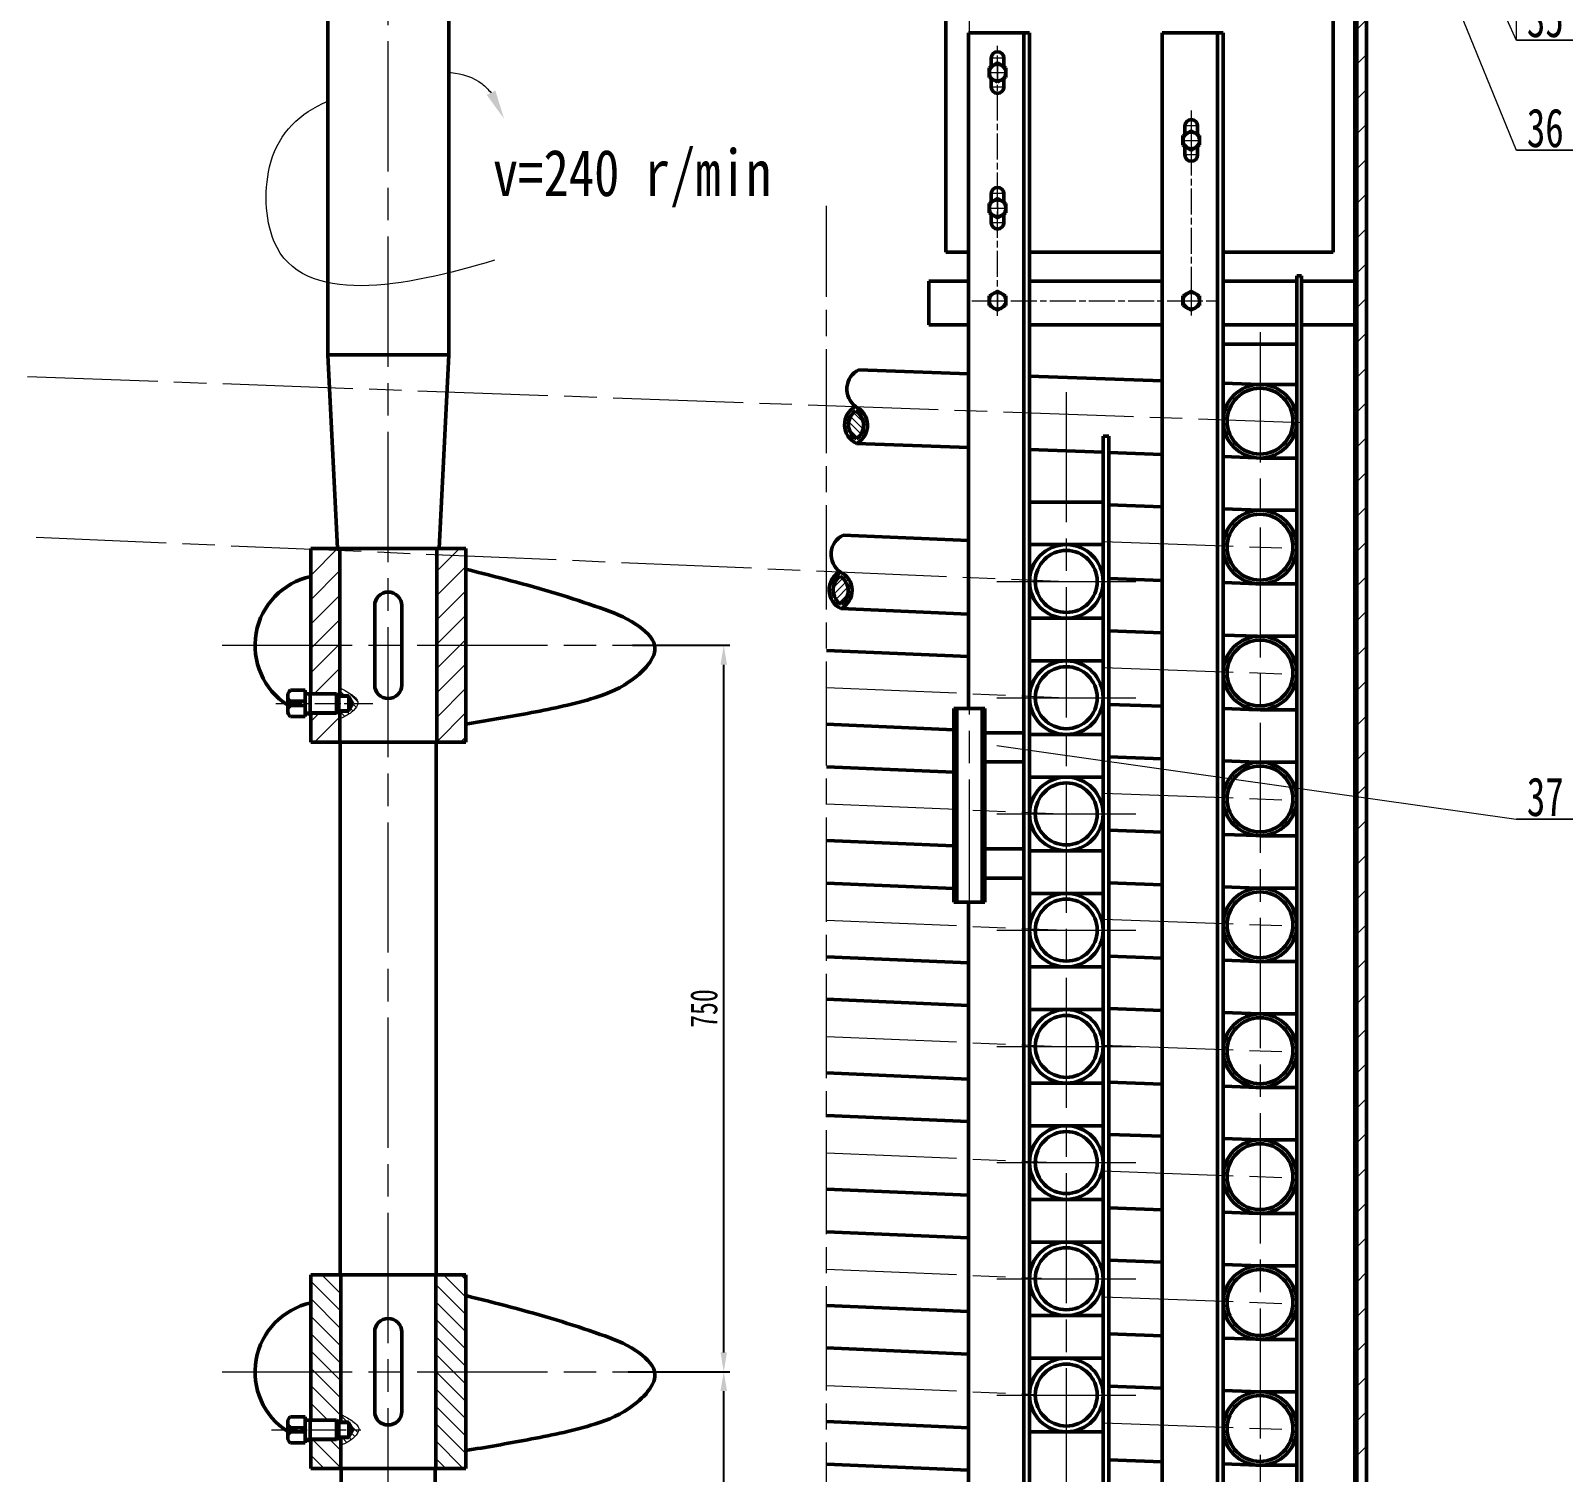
# Model space of a CAD drawing. Header units: millimetres. Extents: x 17368 to 100025, y -24769 to 12950.
# Drawn here: x 45500 to 45697.8, y -9198 to -9011.9 of the extents above; entities that cross this region are included whole.
import ezdxf
from ezdxf.enums import TextEntityAlignment as Align

# ---------------------------------------------------------------- set-up
doc = ezdxf.new("R2010")
doc.units = ezdxf.units.MM
doc.header["$LTSCALE"] = 2.8
for name, pattern in [('ACAD_ISO04W100', [30, 24, -3, 0, -3]), ('AM_ISO08W050', [18, 12, -1.5, 3, -1.5]), ('AM_ISO08W050x2', [9, 6, -0.75, 1.5, -0.75]), ('CENTER', [2, 1.25, -0.25, 0.25, -0.25]), ('DASHDOT', [30.5, 24, -3, 0.5, -3])]:
    doc.linetypes.add(name, pattern=pattern)
doc.layers.get('0').update_dxf_attribs({"lineweight": 50})
doc.layers.get('Defpoints').update_dxf_attribs({"lineweight": 50})
for name, color, linetype, lineweight in [('AM_0', 7, 'Continuous', 50), ('AM_0N', 7, 'Continuous', 50), ('AM_4N', 3, 'Continuous', 15), ('AM_7N', 4, 'AM_ISO08W050', 15), ('center', 1, 'CENTER', 15), ('DASH_DOT_LINE', 255, 'DASHDOT', 15), ('dim', 7, 'Continuous', 15), ('red', 1, 'ACAD_ISO04W100', 15), ('细实线', 5, 'Continuous', 15)]:
    doc.layers.add(name, color=color, linetype=linetype, lineweight=lineweight)
doc.styles.add('仿宋体', font='', dxfattribs={"width": 0.7, "height": 3.5})
doc.styles.add('样式 1', font='', dxfattribs={"width": 0.8, "height": 4})
doc.styles.get('仿宋体').set_extended_font_data('FangSong_GB2312')
doc.styles.get('样式 1').set_extended_font_data('FangSong_GB2312')
doc.dimstyles.new('ISO-25', dxfattribs={"dimtxt": 3.5, "dimasz": 2.5, "dimexe": 1.25, "dimexo": 0.625, "dimtad": 1, "dimdsep": 46, "dimtxsty": '仿宋体', "dimcen": 2.5, "dimadec": 0, "dimazin": 0, "dimtfac": 1, "dimtmove": 0, "dimatfit": 1, "dimfxl": 0, "dimarcsym": 0})

# ---------------------------------------------------------------- blocks, each defined once
blk = doc.blocks.new('*D1275')
at = {"layer": 'Defpoints', "color": 0, "linetype": 'Continuous', "lineweight": 15}
for p in [(45369.22, -8977.52), (45414.76, -8977.52), (45539.91, -9348.82)]:
    blk.add_point(p, dxfattribs=at)
at = {"layer": '细实线', "color": 0, "linetype": 'Continuous', "lineweight": -2}
for p, q in [((45414.14, -8977.52), (45368.42, -8977.52)), ((45369.22, -9346.32), (45369.22, -8980.02)), ((45539.29, -9348.82), (45368.42, -9348.82))]:
    blk.add_line(p, q, dxfattribs=at)
at = {"layer": '细实线', "color": 0, "linetype": 'Continuous', "lineweight": 15}
for points in [[(45368.81, -8980.02), (45369.64, -8980.02), (45369.22, -8977.52)], [(45368.81, -9346.32), (45369.64, -9346.32), (45369.22, -9348.82)]]:
    blk.add_solid(points, dxfattribs=at)
at = {"layer": '细实线', "color": 0, "linetype": 'Continuous', "lineweight": 15, "insert": (45366.67, -9163.17), "char_height": 3.5, "attachment_point": 5, "rotation": 90, "style": '仿宋体'}
blk.add_mtext('2970', dxfattribs=at)
blk = doc.blocks.new('*D1303')
at = {"layer": 'Defpoints', "color": 0, "lineweight": 15}
for p in [(45576.49, -9185.02), (45589.46, -9185.02), (45575.57, -9278.77)]:
    blk.add_point(p, dxfattribs=at)
at = {"layer": '细实线', "color": 0, "lineweight": -2}
for p, q in [((45577.11, -9185.02), (45590.26, -9185.02)), ((45589.46, -9276.27), (45589.46, -9187.52)), ((45576.2, -9278.77), (45590.26, -9278.77))]:
    blk.add_line(p, q, dxfattribs=at)
at = {"layer": '细实线', "color": 0, "lineweight": 15}
for points in [[(45589.04, -9187.52), (45589.88, -9187.52), (45589.46, -9185.02)], [(45589.04, -9276.27), (45589.88, -9276.27), (45589.46, -9278.77)]]:
    blk.add_solid(points, dxfattribs=at)
at = {"layer": '细实线', "color": 0, "lineweight": 15, "insert": (45586.91, -9231.9), "char_height": 3.5, "attachment_point": 5, "rotation": 90, "style": '仿宋体'}
blk.add_mtext('750', dxfattribs=at)
blk = doc.blocks.new('*D1304')
at = {"layer": 'Defpoints', "color": 0, "lineweight": 15}
for p in [(45577.05, -9091.27), (45589.46, -9091.27), (45576.49, -9185.02)]:
    blk.add_point(p, dxfattribs=at)
at = {"layer": '细实线', "color": 0, "lineweight": -2}
for p, q in [((45577.68, -9091.27), (45590.26, -9091.27)), ((45589.46, -9182.52), (45589.46, -9093.77)), ((45577.11, -9185.02), (45590.26, -9185.02))]:
    blk.add_line(p, q, dxfattribs=at)
at = {"layer": '细实线', "color": 0, "lineweight": 15}
for points in [[(45589.04, -9093.77), (45589.88, -9093.77), (45589.46, -9091.27)], [(45589.04, -9182.52), (45589.88, -9182.52), (45589.46, -9185.02)]]:
    blk.add_solid(points, dxfattribs=at)
at = {"layer": '细实线', "color": 0, "lineweight": 15, "insert": (45586.91, -9138.15), "char_height": 3.5, "attachment_point": 5, "rotation": 90, "style": '仿宋体'}
blk.add_mtext('750', dxfattribs=at)

msp = doc.modelspace()

# ---------------------------------------------------------------- hatches: boundary and pattern name
at = {"layer": '细实线', "linetype": 'Continuous', "lineweight": 15}
h = msp.add_hatch(dxfattribs=at)
h.set_pattern_fill('ANSI31', color=5, style=0)
h.set_pattern_definition([(45, (-21993.8874, -4614.7845), (-2.24506403, 2.24506403), [])])
h.paths.add_polyline_path([(45421.16271, -8978.14745), (45419.91271, -8978.14745), (45419.91271, -8998.25596), (45420.49954, -8998.95995), (45421.07378, -8998.95995), (45421.16271, -8998.84162)])
h.paths.add_polyline_path([(45421.16271, -9006.20328), (45421.07378, -9006.08495), (45420.49954, -9006.08495), (45419.91271, -9006.78894), (45419.91271, -9054.34609), (45420.49864, -9055.20995), (45420.82677, -9055.20995), (45421.16271, -9054.71467)])
h.paths.add_polyline_path([(45421.16271, -9062.83023), (45420.82677, -9062.33495), (45420.49864, -9062.33495), (45419.91271, -9063.19881), (45419.91271, -9106.39455), (45421.16271, -9099.30545)])
h.paths.add_polyline_path([(45421.16271, -9099.30545), (45419.91271, -9106.39455), (45419.91271, -9168.98844), (45421.16271, -9178.52293)])
h.paths.add_polyline_path([(45421.16271, -9178.52293), (45419.91271, -9168.98844), (45419.91271, -9235.20575), (45421.16271, -9233.42057)])
h.paths.add_polyline_path([(45421.16271, -9233.42057), (45419.91271, -9235.20575), (45419.91271, -9278.77245), (45421.16271, -9278.77245)])
h.paths.add_polyline_path([(45672.41271, -9255.42702), (45671.16271, -9246.5074), (45671.16271, -9278.77245), (45672.41271, -9278.77245)])
h.paths.add_polyline_path([(45672.41271, -9182.1214), (45671.16271, -9246.5074), (45672.41271, -9255.42702)])
h.paths.add_polyline_path([(45672.41271, -9182.1214), (45671.16271, -9157.58398), (45671.16271, -9246.5074)])
h.paths.add_polyline_path([(45672.41271, -9085.8117), (45671.16271, -9088.76303), (45671.16271, -9157.58398), (45672.41271, -9182.1214)])
h.paths.add_polyline_path([(45672.41271, -9005.39282), (45671.16271, -9003.40242), (45671.16271, -9088.76303), (45672.41271, -9085.8117)])
h.paths.add_polyline_path([(45672.41271, -8978.14745), (45671.16271, -8978.14745), (45671.16271, -9003.40242), (45672.41271, -9005.39282)])
at = {"layer": '细实线', "lineweight": 15}
h = msp.add_hatch(dxfattribs=at)
h.set_pattern_fill('ANSI31', color=256, scale=0.2, angle=90, style=0)
h.set_pattern_definition([(135, (-21993.8874, -4614.7845), (-0.449012806, -0.449012806), [])])
h.paths.add_polyline_path([(45606.45382, -9060.45141, 0.620439627), (45606.59512, -9065.2096), (45606.60307, -9065.20989, 0.620595137)])
h = msp.add_hatch(dxfattribs=at)
h.set_pattern_fill('ANSI31', color=256, scale=0.7, style=0)
h.set_pattern_definition([(45, (0, 621.3946), (-1.57154482, 1.57154482), [])])
h.paths.add_polyline_path([(45536.16271, -9097.52245), (45539.46629, -9097.52245), (45539.91271, -9097.52245), (45539.91271, -9079.02245, 0.009044559), (45539.91254, -9079.01341), (45536.16271, -9078.8527)])
h.paths.add_polyline_path([(45536.16271, -9100.02245), (45536.16271, -9103.77245), (45539.91271, -9103.77245), (45539.91271, -9100.02245), (45539.46629, -9100.02245)])
h.paths.add_polyline_path([(45556.16271, -9079.70984), (45552.41271, -9079.54913), (45552.41271, -9103.77245), (45556.16271, -9103.77245)])
h.paths.add_polyline_path([(45552.66271, -9078.77245, 0.414213562), (45552.41271, -9079.02245), (45552.41271, -9079.54913), (45556.16271, -9079.70984), (45556.16271, -9078.77245)])
h.paths.add_polyline_path([(45539.91254, -9079.01341, 0.403656752), (45539.66271, -9078.77245), (45539.60021, -9078.77245), (45536.16271, -9078.77245), (45536.16271, -9078.8527)])
h = msp.add_hatch(dxfattribs=at)
h.set_pattern_fill('ANSI31', color=256, scale=0.2, style=0)
h.set_pattern_definition([(45, (-21993.8874, -4614.7845), (-0.449012806, 0.449012806), [])])
h.paths.add_polyline_path([(45604.47324, -9081.78029, 0.615352598), (45604.58882, -9086.53961, 0.627313005)])
h = msp.add_hatch(dxfattribs=at)
h.set_pattern_fill('ANSI31', color=256, scale=0.2, angle=90, style=0)
edge = h.paths.add_edge_path()
edge.add_spline(control_points=[(45542.25171, -9098.77245), (45542.25604, -9098.74009), (45542.28446, -9098.27425), (45541.22986, -9097.43342), (45540.36708, -9096.98301), (45539.91271, -9096.7458)], knot_values=[0, 0, 0, 0, 0.108365456, 1.56803781, 3.19200384, 3.19200384, 3.19200384, 3.19200384], degree=3, periodic=0)
edge.add_line((45539.91271, -9096.7458), (45539.91271, -9097.77245))
edge.add_line((45539.91271, -9097.77245), (45541.03771, -9097.77245))
edge.add_line((45541.03771, -9097.77245), (45541.61506, -9098.77245))
edge.add_line((45541.61506, -9098.77245), (45542.25171, -9098.77245))
edge = h.paths.add_edge_path()
edge.add_spline(control_points=[(45539.91271, -9100.7663), (45540.12969, -9100.66597), (45540.76696, -9100.37133), (45541.60841, -9099.83753), (45542.21027, -9099.08164), (45542.25171, -9098.77245)], knot_values=[3.19200384, 3.19200384, 3.19200384, 3.19200384, 3.904467577, 5.284394446, 6.319911231, 6.319911231, 6.319911231, 6.319911231], degree=3, periodic=0)
edge.add_line((45542.25171, -9098.77245), (45541.61506, -9098.77245))
edge.add_line((45541.61506, -9098.77245), (45541.03771, -9099.77245))
edge.add_line((45541.03771, -9099.77245), (45539.91271, -9099.77245))
edge.add_line((45539.91271, -9099.77245), (45539.91271, -9100.7663))
h = msp.add_hatch(dxfattribs=at)
h.set_pattern_fill('ANSI31', color=256, scale=0.5, angle=90, style=0)
h.set_pattern_definition([(135, (0, 621.3946), (-1.122532015, -1.122532015), [])])
h.paths.add_polyline_path([(45536.16271, -9191.27245), (45539.46629, -9191.27245), (45540.03771, -9191.27245), (45540.03771, -9172.52245), (45536.16271, -9172.52245)])
h.paths.add_polyline_path([(45556.16271, -9172.52245), (45552.28771, -9172.52245), (45552.28771, -9197.52245), (45556.16271, -9197.52245)])
h.paths.add_polyline_path([(45536.16271, -9193.77245), (45536.16271, -9197.52245), (45540.03771, -9197.52245), (45540.03771, -9193.77245), (45539.46629, -9193.77245)])
h = msp.add_hatch(dxfattribs=at)
h.set_pattern_fill('ANSI31', color=256, scale=0.2, angle=90, style=0)
edge = h.paths.add_edge_path()
edge.add_line((45541.61506, -9192.52245), (45542.37924, -9192.52245))
edge.add_spline(control_points=[(45542.37924, -9192.52245), (45542.38178, -9192.49733), (45542.40152, -9192.03942), (45541.35486, -9191.20492), (45540.49208, -9190.75451), (45540.03771, -9190.5173)], knot_values=[0, 0, 0, 0, 0.084335788, 1.544008143, 3.167974173, 3.167974173, 3.167974173, 3.167974173], degree=3, periodic=0)
edge.add_line((45540.03771, -9190.5173), (45540.03771, -9191.52245))
edge.add_line((45540.03771, -9191.52245), (45541.03771, -9191.52245))
edge.add_line((45541.03771, -9191.52245), (45541.61506, -9192.52245))
edge = h.paths.add_edge_path()
edge.add_spline(control_points=[(45540.03771, -9194.5378), (45540.25469, -9194.43747), (45540.89196, -9194.14283), (45541.73988, -9193.60493), (45542.34724, -9192.83807), (45542.37924, -9192.52245)], knot_values=[3.167974173, 3.167974173, 3.167974173, 3.167974173, 3.88043791, 5.260364779, 6.319911231, 6.319911231, 6.319911231, 6.319911231], degree=3, periodic=0)
edge.add_line((45542.37924, -9192.52245), (45541.61506, -9192.52245))
edge.add_line((45541.61506, -9192.52245), (45541.03771, -9193.52245))
edge.add_line((45541.03771, -9193.52245), (45540.03771, -9193.52245))
edge.add_line((45540.03771, -9193.52245), (45540.03771, -9194.5378))

# ---------------------------------------------------------------- linework, layer by layer
for p, q in [((45672.41271, -8977.14745), (45672.41271, -9278.77245)), ((45670.91271, -8978.77245), (45670.91271, -9278.77245)), ((45671.16271, -8978.56412), (45671.16271, -9278.77245)), ((45618.1033, -9040.5432), (45618.1033, -9003.0432)), ((45668.1033, -9003.0432), (45668.1033, -9040.5432)), ((45621.0408, -9012.21867), (45621.0408, -9099.42826)), ((45621.0408, -9012.21867), (45628.9158, -9012.21867)), ((45628.1658, -9012.21867), (45628.1658, -9273.54003)), ((45628.9158, -9012.21867), (45628.9158, -9273.50789)), ((45646.0408, -9012.21867), (45646.0408, -9285.55363)), ((45646.0408, -9012.21867), (45653.9158, -9012.21867)), ((45653.1658, -9012.21867), (45653.1658, -9285.29605)), ((45653.9158, -9012.21867), (45653.9158, -9285.26893)), ((45623.9783, -9015.4807), (45623.9783, -9016.58418)), ((45625.6033, -9015.4807), (45625.6033, -9016.58418)), ((45623.9783, -9018.12723), (45623.9783, -9019.2307)), ((45625.6033, -9018.12723), (45625.6033, -9019.2307)), ((45648.9783, -9024.2307), (45648.9783, -9025.33418)), ((45650.6033, -9024.2307), (45650.6033, -9025.33418)), ((45648.9783, -9026.87723), (45648.9783, -9027.9807)), ((45650.6033, -9026.87723), (45650.6033, -9027.9807)), ((45623.9783, -9032.9807), (45623.9783, -9034.08418)), ((45625.6033, -9032.9807), (45625.6033, -9034.08418)), ((45623.9783, -9035.62723), (45623.9783, -9036.7307)), ((45625.6033, -9035.62723), (45625.6033, -9036.7307)), ((45618.1033, -9040.5432), (45621.0408, -9040.5432)), ((45628.9158, -9040.5432), (45646.0408, -9040.5432)), ((45653.9158, -9040.5432), (45668.1033, -9040.5432)), ((45615.91271, -9044.2932), (45621.0408, -9044.2932)), ((45615.91271, -9044.2932), (45615.91271, -9049.9182)), ((45628.9158, -9044.2932), (45646.0408, -9044.2932)), ((45653.9158, -9044.2932), (45663.40998, -9044.2932)), ((45663.40998, -9043.59732), (45664.03498, -9043.59732)), ((45663.40998, -9043.59732), (45663.40998, -9302.66669)), ((45664.03498, -9043.59732), (45664.03498, -9302.66669)), ((45664.03498, -9044.2932), (45670.91271, -9044.2932)), ((45615.91271, -9049.9182), (45621.0408, -9049.9182)), ((45628.9158, -9049.9182), (45646.0408, -9049.9182)), ((45653.9158, -9049.9182), (45663.40998, -9049.9182)), ((45664.03498, -9049.9182), (45670.91271, -9049.9182)), ((45653.9158, -9052.4182), (45663.40998, -9052.4182)), ((45539.60021, -9078.77245), (45538.35021, -9053.77245)), ((45553.97521, -9053.77245), (45552.72521, -9078.77245)), ((45606.88967, -9055.72284), (45621.0408, -9056.23521)), ((45628.9158, -9056.52035), (45646.0408, -9057.14039)), ((45653.9158, -9057.42547), (45658.66271, -9057.59732)), ((45658.66271, -9057.59732), (45663.40998, -9057.59732)), ((45638.40998, -9064.29186), (45639.15998, -9064.29186)), ((45638.40998, -9064.29186), (45638.40998, -9320.81803)), ((45639.15998, -9064.29186), (45639.15998, -9320.81803)), ((45606.59512, -9065.2096), (45621.0408, -9065.73125)), ((45628.9158, -9066.01563), (45638.40998, -9066.35847)), ((45639.15998, -9066.38556), (45646.0408, -9066.63403)), ((45653.9158, -9066.91841), (45658.17495, -9067.07221)), ((45658.66271, -9067.09732), (45663.40998, -9067.09732)), ((45628.9158, -9072.78563), (45638.40998, -9072.78563)), ((45646.0408, -9073.39153), (45639.15998, -9073.14305)), ((45658.66271, -9073.84732), (45653.9158, -9073.6759)), ((45658.66271, -9073.84732), (45663.40998, -9073.84732)), ((45604.86926, -9077.04291), (45621.0408, -9077.73597)), ((45628.9158, -9078.28127), (45638.40998, -9078.28127)), ((45536.16271, -9078.77245), (45540.16271, -9078.77245)), ((45536.16271, -9097.52245), (45536.16271, -9078.77245)), ((45539.60021, -9078.77245), (45552.72521, -9078.77245)), ((45539.91271, -9078.77245), (45552.41271, -9078.77245)), ((45539.91271, -9078.77245), (45539.91271, -9097.83495)), ((45552.16271, -9078.77245), (45556.16271, -9078.77245)), ((45552.41271, -9078.77245), (45552.41271, -9103.77245)), ((45556.16271, -9103.77245), (45556.16271, -9078.77245)), ((45646.0408, -9082.89153), (45639.15998, -9082.64305)), ((45658.3201, -9083.33495), (45653.9158, -9083.1759)), ((45658.66271, -9083.34732), (45663.40998, -9083.34732)), ((45544.41271, -9096.39745), (45544.41271, -9086.14745)), ((45547.91271, -9096.39745), (45547.91271, -9086.14745)), ((45604.58882, -9086.53961), (45621.0408, -9087.24469)), ((45628.9158, -9087.78563), (45638.40998, -9087.78563)), ((45646.0408, -9089.66492), (45639.15998, -9089.41569)), ((45658.3201, -9090.10969), (45653.9158, -9089.95016)), ((45658.66271, -9090.09732), (45663.40998, -9090.09732)), ((45602.73164, -9091.95129), (45621.0408, -9092.73597)), ((45628.9158, -9093.28127), (45638.40998, -9093.28127)), ((45539.91271, -9097.77245), (45541.03771, -9097.77245)), ((45541.03771, -9097.77245), (45541.61506, -9098.77245)), ((45541.03771, -9097.77245), (45541.03771, -9097.83495)), ((45536.16271, -9103.77245), (45536.16271, -9100.02245)), ((45539.91271, -9099.70995), (45539.91271, -9103.77245)), ((45539.91271, -9099.77245), (45541.03771, -9099.77245)), ((45541.03771, -9099.77245), (45541.61506, -9098.77245)), ((45541.03771, -9099.70995), (45541.03771, -9099.77245)), ((45619.16271, -9099.42826), (45623.16271, -9099.42826)), ((45646.0408, -9099.14153), (45639.15998, -9098.89305)), ((45658.3201, -9099.58495), (45653.9158, -9099.4259)), ((45658.66271, -9099.59732), (45663.40998, -9099.59732)), ((45602.73164, -9101.46001), (45619.16271, -9102.1642)), ((45536.16271, -9103.77245), (45540.16271, -9103.77245)), ((45539.91271, -9103.77245), (45552.41271, -9103.77245)), ((45539.97521, -9103.77245), (45539.97521, -9172.52245)), ((45552.16271, -9103.77245), (45556.16271, -9103.77245)), ((45552.35021, -9103.77245), (45552.35021, -9172.52245)), ((45628.9158, -9102.78563), (45638.40998, -9102.78563)), ((45646.0408, -9105.91503), (45639.15998, -9105.66579)), ((45602.73164, -9106.95129), (45619.16271, -9107.65548)), ((45658.31905, -9106.35977), (45653.9158, -9106.20027)), ((45658.66271, -9106.34732), (45663.40998, -9106.34732)), ((45628.9158, -9108.28127), (45638.40998, -9108.28127)), ((45646.0408, -9115.39153), (45639.15998, -9115.14305)), ((45658.3201, -9115.83495), (45653.9158, -9115.6759)), ((45658.66271, -9115.84732), (45663.40998, -9115.84732)), ((45602.73164, -9116.46001), (45619.16271, -9117.1642)), ((45628.9158, -9117.78563), (45638.40998, -9117.78563)), ((45602.73164, -9121.95129), (45619.16271, -9122.65548)), ((45646.0408, -9122.16503), (45639.15998, -9121.91579)), ((45628.9158, -9123.28127), (45638.40998, -9123.28127)), ((45658.31905, -9122.60977), (45653.9158, -9122.45027)), ((45658.66271, -9122.59732), (45663.40998, -9122.59732)), ((45619.16271, -9124.42826), (45623.16271, -9124.42826)), ((45621.0408, -9124.42826), (45621.0408, -9273.84539)), ((45602.73164, -9131.46001), (45621.0408, -9132.24469)), ((45646.0408, -9131.64153), (45639.15998, -9131.39305)), ((45628.9158, -9132.78563), (45638.40998, -9132.78563)), ((45658.3201, -9132.08495), (45653.9158, -9131.9259)), ((45658.66271, -9132.09732), (45663.40998, -9132.09732)), ((45602.73164, -9136.95129), (45621.0408, -9137.73597)), ((45628.9158, -9138.28127), (45638.40998, -9138.28127)), ((45646.0408, -9138.39153), (45639.15998, -9138.14305)), ((45658.66271, -9138.84732), (45653.9158, -9138.6759)), ((45658.66271, -9138.84732), (45663.40998, -9138.84732)), ((45602.73164, -9146.46001), (45621.0408, -9147.24469)), ((45646.0408, -9147.89153), (45639.15998, -9147.64305)), ((45628.9158, -9147.78563), (45638.40998, -9147.78563)), ((45658.3201, -9148.33495), (45653.9158, -9148.1759)), ((45658.66271, -9148.34732), (45663.40998, -9148.34732)), ((45602.73164, -9151.95129), (45621.0408, -9152.73597)), ((45628.9158, -9153.28127), (45638.40998, -9153.28127)), ((45646.0408, -9154.64153), (45639.15998, -9154.39305)), ((45658.66271, -9155.09732), (45653.9158, -9154.9259)), ((45658.66271, -9155.09732), (45663.40998, -9155.09732)), ((45602.73164, -9161.46001), (45621.0408, -9162.24469)), ((45628.9158, -9162.78563), (45638.40998, -9162.78563)), ((45646.0408, -9164.14153), (45639.15998, -9163.87685)), ((45658.3201, -9164.58495), (45653.9158, -9164.4259)), ((45658.66271, -9164.59732), (45663.40998, -9164.59732)), ((45602.73164, -9166.95129), (45621.0408, -9167.73597)), ((45628.9158, -9168.28127), (45638.40998, -9168.28127)), ((45646.0408, -9170.89153), (45639.15998, -9170.64305)), ((45658.66271, -9171.34732), (45653.9158, -9171.1759)), ((45658.66271, -9171.34732), (45663.40998, -9171.34732)), ((45536.16271, -9172.52245), (45540.16271, -9172.52245)), ((45536.16271, -9191.27245), (45536.16271, -9172.52245)), ((45540.03771, -9172.52245), (45552.28771, -9172.52245)), ((45540.03771, -9172.52245), (45540.03771, -9191.58495)), ((45552.16271, -9172.52245), (45556.16271, -9172.52245)), ((45552.28771, -9172.52245), (45552.28771, -9197.52245)), ((45556.16271, -9197.52245), (45556.16271, -9172.52245)), ((45602.73164, -9176.46001), (45621.0408, -9177.24469)), ((45628.9158, -9177.78563), (45638.40998, -9177.78563)), ((45544.41271, -9190.14745), (45544.41271, -9179.89745)), ((45547.91271, -9190.14745), (45547.91271, -9179.89745)), ((45646.0408, -9180.39153), (45639.15998, -9180.14305)), ((45658.3201, -9180.83495), (45653.9158, -9180.6759)), ((45658.66271, -9180.84732), (45663.40998, -9180.84732)), ((45602.73164, -9181.95129), (45621.0408, -9182.73597)), ((45628.9158, -9183.28127), (45638.40998, -9183.28127)), ((45646.0408, -9187.14153), (45639.15998, -9186.89305)), ((45658.66271, -9187.59732), (45653.9158, -9187.4259)), ((45658.66271, -9187.59732), (45663.40998, -9187.59732)), ((45540.03771, -9191.52245), (45541.03771, -9191.52245)), ((45541.03771, -9191.52245), (45541.61506, -9192.52245)), ((45541.03771, -9191.52245), (45541.03771, -9191.58495)), ((45541.03771, -9193.52245), (45541.61506, -9192.52245)), ((45602.73164, -9191.46001), (45621.0408, -9192.24469)), ((45628.9158, -9192.78563), (45638.40998, -9192.78563)), ((45536.16271, -9197.52245), (45536.16271, -9193.77245)), ((45540.03771, -9193.45995), (45540.03771, -9197.52245)), ((45540.03771, -9193.52245), (45541.03771, -9193.52245)), ((45541.03771, -9193.45995), (45541.03771, -9193.52245)), ((45602.73164, -9196.95129), (45621.0408, -9197.73597)), ((45646.0408, -9196.64153), (45639.15998, -9196.39305)), ((45658.3201, -9197.08495), (45653.9158, -9196.9259)), ((45658.66271, -9197.09732), (45663.40998, -9197.09732)), ((45536.16271, -9197.52245), (45540.16271, -9197.52245)), ((45540.03771, -9197.52245), (45552.28771, -9197.52245)), ((45540.10021, -9197.52245), (45540.10021, -9266.27245)), ((45552.16271, -9197.52245), (45556.16271, -9197.52245)), ((45552.22521, -9197.52245), (45552.22521, -9266.27245))]:
    msp.add_line(p, q)
at = {"color": 7, "linetype": 'Continuous', "lineweight": 50}
for p, q in [((45624.7908, -9016.11508), (45623.71639, -9016.73539)), ((45623.71639, -9016.73539), (45623.71639, -9017.97602)), ((45625.86521, -9016.73539), (45624.7908, -9016.11508)), ((45625.86521, -9017.97602), (45625.86521, -9016.73539)), ((45623.71639, -9017.97602), (45624.7908, -9018.59633)), ((45624.7908, -9018.59633), (45625.86521, -9017.97602)), ((45649.7908, -9024.86508), (45648.71639, -9025.48539)), ((45650.86521, -9025.48539), (45649.7908, -9024.86508)), ((45648.71639, -9025.48539), (45648.71639, -9026.72602)), ((45648.71639, -9026.72602), (45649.7908, -9027.34633)), ((45649.7908, -9027.34633), (45650.86521, -9026.72602)), ((45650.86521, -9026.72602), (45650.86521, -9025.48539)), ((45624.7908, -9033.61508), (45623.71639, -9034.23539)), ((45623.71639, -9034.23539), (45623.71639, -9035.47602)), ((45625.86521, -9034.23539), (45624.7908, -9033.61508)), ((45625.86521, -9035.47602), (45625.86521, -9034.23539)), ((45623.71639, -9035.47602), (45624.7908, -9036.09633)), ((45624.7908, -9036.09633), (45625.86521, -9035.47602)), ((45624.7908, -9045.55258), (45623.71639, -9046.17289)), ((45623.71639, -9046.17289), (45623.71639, -9047.41352)), ((45625.86521, -9046.17289), (45624.7908, -9045.55258)), ((45625.86521, -9047.41352), (45625.86521, -9046.17289)), ((45649.7908, -9045.55258), (45648.71639, -9046.17289)), ((45648.71639, -9046.17289), (45648.71639, -9047.41352)), ((45650.86521, -9046.17289), (45649.7908, -9045.55258)), ((45650.86521, -9047.41352), (45650.86521, -9046.17289)), ((45623.71639, -9047.41352), (45624.7908, -9048.03383)), ((45624.7908, -9048.03383), (45625.86521, -9047.41352)), ((45648.71639, -9047.41352), (45649.7908, -9048.03383)), ((45649.7908, -9048.03383), (45650.86521, -9047.41352))]:
    msp.add_line(p, q, dxfattribs=at)
for centre in [(45624.7908, -9017.3557), (45649.7908, -9026.1057), (45624.7908, -9034.8557), (45624.7908, -9046.7932), (45649.7908, -9046.7932)]:
    msp.add_circle(centre, 1.07441, dxfattribs=at)
for centre, radius in [((45658.66271, -9062.34732), 4.75), ((45658.66271, -9062.34732), 4.25), ((45658.66271, -9078.59732), 4.75), ((45658.66271, -9078.59732), 4.25), ((45633.66271, -9083.03127), 4.75), ((45633.66271, -9083.03127), 4), ((45658.66271, -9094.84732), 4.75), ((45658.66271, -9094.84732), 4.25), ((45633.66271, -9098.03127), 4.75), ((45633.66271, -9098.03127), 4), ((45658.66271, -9111.09732), 4.75), ((45658.66271, -9111.09732), 4.25), ((45633.66271, -9113.03127), 4.75), ((45633.66271, -9113.03127), 4), ((45633.66271, -9128.03127), 4.75), ((45658.66271, -9127.34732), 4.75), ((45658.66271, -9127.34732), 4.25), ((45633.66271, -9128.03127), 4), ((45633.66271, -9143.03127), 4.75), ((45633.66271, -9143.03127), 4), ((45658.66271, -9143.59732), 4.75), ((45658.66271, -9143.59732), 4.25), ((45633.66271, -9158.03127), 4.75), ((45633.66271, -9158.03127), 4), ((45658.66271, -9159.84732), 4.75), ((45658.66271, -9159.84732), 4.25), ((45633.66271, -9173.03127), 4.75), ((45633.66271, -9173.03127), 4), ((45658.66271, -9176.09732), 4.75), ((45658.66271, -9176.09732), 4.25), ((45633.66271, -9188.03127), 4.75), ((45633.66271, -9188.03127), 4), ((45658.66271, -9192.34732), 4.75), ((45658.66271, -9192.34732), 4.25)]:
    msp.add_circle(centre, radius)
for centre, radius, start, end in [((45624.7908, -9015.4807), 0.8125, 0, 180), ((45624.7908, -9019.2307), 0.8125, 180, 0), ((45649.7908, -9024.2307), 0.8125, 0, 180), ((45649.7908, -9027.9807), 0.8125, 180, 0), ((45624.7908, -9032.9807), 0.8125, 0, 180), ((45624.7908, -9036.7307), 0.8125, 180, 0), ((45608.11927, -9058.2071), 2.7719, 116.0094638, 234.1990621), ((45607.7037, -9062.79549), 2.65648, 118.0667079, 245.4435522), ((45605.34982, -9062.86762), 2.65648, 298.0667079, 65.4435522), ((45607.7037, -9062.79549), 2.15648, 124.8498269, 238.6604333), ((45605.34982, -9062.86762), 2.15648, 304.8498269, 58.6604333), ((45606.06006, -9079.5277), 2.7554, 115.6055528, 234.8374165), ((45539.66271, -9079.02245), 0.25, 0, 90), ((45552.66271, -9079.02245), 0.25, 90, 180), ((45538.09457, -9091.30722), 9.11937, 102.2303396, 237.5301591), ((45605.73243, -9084.13077), 2.66652, 118.1788485, 244.6035351), ((45605.72258, -9084.13673), 2.15648, 124.8498269, 238.6604333), ((45603.38072, -9084.18789), 2.64388, 297.1900252, 65.5923585), ((45603.3687, -9084.20886), 2.15648, 304.8498269, 58.6604333), ((45546.16271, -9086.14745), 1.75, 0, 180), ((45546.16271, -9096.39745), 1.75, 180, 0), ((45538.09457, -9091.30722), 9.11937, 253.134382, 257.7696604), ((45538.09457, -9185.05722), 9.11937, 102.2303396, 237.5301591), ((45546.16271, -9179.89745), 1.75, 0, 180), ((45546.16271, -9190.14745), 1.75, 180, 0), ((45538.09457, -9185.05722), 9.11937, 253.134382, 257.7696604)]:
    msp.add_arc(centre, radius, start, end)
for points in [[(45556.16271, -9081.45384), (45567.82418, -9084.57852), (45573.51231, -9086.45154), (45578.14955, -9088.5691), (45580.53771, -9091.27245), (45577.22867, -9095.99825), (45572.30227, -9098.18927), (45564.15123, -9100.05115), (45556.16271, -9101.45384)], [(45556.16271, -9175.20384), (45567.82418, -9178.32852), (45573.51231, -9180.20154), (45578.14955, -9182.3191), (45580.53771, -9185.02245), (45577.22867, -9189.74825), (45572.30227, -9191.93927), (45564.15123, -9193.80115), (45556.16271, -9195.20384)]]:
    msp.add_spline(points, degree=3)
at = {"layer": 'AM_0'}
for p, q in [((45553.97521, -8935.52245), (45553.97521, -9053.77245)), ((45538.35021, -8953.27245), (45538.35021, -9053.77245)), ((45538.35021, -9053.77245), (45553.97521, -9053.77245)), ((45538.35021, -9078.77245), (45553.97521, -9078.77245))]:
    msp.add_line(p, q, dxfattribs=at)
at = {"layer": 'AM_0N', "extrusion": (-1, 1.22461e-16, 0)}
for p, q in [((45533.19879, -9097.78911), (45533.19879, -9099.75579)), ((45535.44879, -9097.52245), (45535.44879, -9097.0787)), ((45535.44879, -9100.02245), (45535.44879, -9097.52245)), ((45536.07379, -9100.02245), (45536.07379, -9097.52245)), ((45539.46629, -9100.02245), (45539.46629, -9097.52245)), ((45539.77879, -9099.70995), (45539.77879, -9097.83495)), ((45541.07379, -9099.70995), (45541.07379, -9097.83495)), ((45533.53629, -9099.04538), (45533.53629, -9098.49952)), ((45535.44879, -9100.4662), (45535.44879, -9100.02245)), ((45535.44879, -9191.27245), (45535.44879, -9190.8287)), ((45533.19879, -9191.53911), (45533.19879, -9193.50579)), ((45533.53629, -9192.79538), (45533.53629, -9192.24952)), ((45535.44879, -9193.77245), (45535.44879, -9191.27245)), ((45536.07379, -9193.77245), (45536.07379, -9191.27245)), ((45539.46629, -9193.77245), (45539.46629, -9191.27245)), ((45539.77879, -9193.45995), (45539.77879, -9191.58495)), ((45541.07379, -9193.45995), (45541.07379, -9191.58495)), ((45535.44879, -9194.2162), (45535.44879, -9193.77245))]:
    msp.add_line(p, q, dxfattribs=at)
at = {"layer": 'AM_0N', "extrusion": (-1.22461e-16, -1, 0)}
for p, q in [((45533.53629, -9097.0787), (45535.44879, -9097.0787)), ((45539.46629, -9097.52245), (45535.44879, -9097.52245)), ((45541.07379, -9097.83495), (45539.77879, -9097.83495)), ((45533.53629, -9098.49952), (45535.44879, -9098.49952)), ((45533.53629, -9099.04538), (45535.44879, -9099.04538)), ((45539.46629, -9100.02245), (45535.44879, -9100.02245)), ((45541.07379, -9099.70995), (45539.77879, -9099.70995)), ((45533.53629, -9100.4662), (45535.44879, -9100.4662)), ((45533.53629, -9190.8287), (45535.44879, -9190.8287)), ((45533.53629, -9192.24952), (45535.44879, -9192.24952)), ((45533.53629, -9192.79538), (45535.44879, -9192.79538)), ((45539.46629, -9191.27245), (45535.44879, -9191.27245)), ((45541.07379, -9191.58495), (45539.77879, -9191.58495)), ((45533.53629, -9194.2162), (45535.44879, -9194.2162)), ((45539.46629, -9193.77245), (45535.44879, -9193.77245)), ((45541.07379, -9193.45995), (45539.77879, -9193.45995))]:
    msp.add_line(p, q, dxfattribs=at)
at = {"layer": 'AM_0N', "extrusion": (0.707107, 0.707107, 0)}
for p, q in [((45539.77879, -9097.83495), (45539.46629, -9097.52245)), ((45539.77879, -9191.58495), (45539.46629, -9191.27245))]:
    msp.add_line(p, q, dxfattribs=at)
at = {"layer": 'AM_0N'}
for p, q in [((45539.63541, -9097.69157), (45539.91271, -9097.69157)), ((45539.63541, -9099.85332), (45539.91271, -9099.85332)), ((45539.63541, -9191.44157), (45540.03771, -9191.44157)), ((45539.63541, -9193.60332), (45540.03771, -9193.60332))]:
    msp.add_line(p, q, dxfattribs=at)
at = {"layer": 'AM_0N', "extrusion": (-0.707107, 0.707107, 0)}
for p, q in [((45539.77879, -9099.70995), (45539.46629, -9100.02245)), ((45539.77879, -9193.45995), (45539.46629, -9193.77245))]:
    msp.add_line(p, q, dxfattribs=at)
at = {"layer": 'AM_0N'}
for centre, start, end in [((45534.11522, -9097.78911), 129.1773606, 180), ((45534.11522, -9097.78911), 180, 230.8226394), ((45534.11522, -9099.75579), 129.1773606, 180), ((45534.11522, -9099.75579), 180, 230.8226394), ((45534.11522, -9191.53911), 129.1773606, 180), ((45534.11522, -9191.53911), 180, 230.8226394), ((45534.11522, -9193.50579), 129.1773606, 180), ((45534.11522, -9193.50579), 180, 230.8226394)]:
    msp.add_arc(centre, 0.91643, start, end, dxfattribs=at)
at = {"layer": 'AM_4N', "lineweight": 15, "extrusion": (-1.22461e-16, -1, 0)}
for p, q in [((45539.63541, -9097.69157), (45536.07379, -9097.69157)), ((45539.63541, -9099.85332), (45536.07379, -9099.85332)), ((45539.63541, -9191.44157), (45536.07379, -9191.44157)), ((45539.63541, -9193.60332), (45536.07379, -9193.60332))]:
    msp.add_line(p, q, dxfattribs=at)
at = {"layer": 'AM_7N', "linetype": 'AM_ISO08W050x2', "lineweight": 15}
for p, q in [((45621.16271, -9098.35046), (45621.16271, -8959.8517)), ((45546.16271, -9332.5213), (45546.16271, -8993.49)), ((45658.66271, -9050.8565), (45658.66271, -9314.21737)), ((45474.43712, -9055.68414), (45663.99603, -9062.52932)), ((45633.66271, -9058.57995), (45633.66271, -9327.28131)), ((45475.53942, -9076.25456), (45633.66271, -9083.03127)), ((45638.40998, -9077.86597), (45663.40961, -9078.76873)), ((45524.71241, -9091.27245), (45582.83226, -9091.27245)), ((45638.40998, -9094.11597), (45663.40961, -9095.01873)), ((45602.73164, -9096.70565), (45633.66271, -9098.03127)), ((45621.16272, -9125.3974), (45621.16271, -9098.35046)), ((45602.73164, -9111.71942), (45633.02044, -9113.01751)), ((45638.40998, -9110.36597), (45663.40961, -9111.26873)), ((45602.73164, -9126.73319), (45632.37817, -9128.00376)), ((45638.40998, -9126.61597), (45663.40961, -9127.51873)), ((45602.73164, -9141.74696), (45631.7359, -9142.99)), ((45638.40998, -9142.86597), (45663.40961, -9143.76873)), ((45602.73164, -9156.76073), (45631.09363, -9157.97625)), ((45638.40998, -9159.11597), (45663.40961, -9160.01873)), ((45602.73164, -9171.7745), (45630.45137, -9172.96249)), ((45638.40998, -9175.36597), (45663.40961, -9176.26873)), ((45524.71241, -9185.02245), (45582.83226, -9185.02245)), ((45602.73164, -9186.78827), (45629.8091, -9187.94873)), ((45638.40998, -9191.61597), (45663.40961, -9192.51873))]:
    msp.add_line(p, q, dxfattribs=at)
at = {"layer": 'AM_7N', "linetype": 'AM_ISO08W050x2', "lineweight": 15, "ltscale": 0.2}
for p, q in [((45624.7908, -9048.74401), (45624.7908, -9013.86281)), ((45649.7908, -9022.24995), (45649.7908, -9048.70504)), ((45621.46822, -9046.7932), (45653.1658, -9046.7932)), ((45531.6591, -9098.77245), (45544.1591, -9098.77245)), ((45531.0798, -9192.52245), (45542.6293, -9192.52245))]:
    msp.add_line(p, q, dxfattribs=at)
at = {"layer": 'AM_7N', "linetype": 'AM_ISO08W050x2', "lineweight": 15, "ltscale": 0.8}
msp.add_line((45602.73164, -9328.55455), (45602.73164, -9034.55826), dxfattribs=at)
at = {"layer": 'center', "lineweight": 15}
for p, q in [((45625.78443, -9015.4807), (45623.79716, -9015.4807)), ((45625.78443, -9019.2307), (45623.79716, -9019.2307)), ((45650.78443, -9024.2307), (45648.79716, -9024.2307)), ((45650.78443, -9027.9807), (45648.79716, -9027.9807)), ((45625.78443, -9032.9807), (45623.79716, -9032.9807)), ((45625.78443, -9036.7307), (45623.79716, -9036.7307))]:
    msp.add_line(p, q, dxfattribs=at)
at = {"layer": 'DASH_DOT_LINE', "color": 1, "linetype": 'DASHDOT', "lineweight": 15}
for p, q in [((45624.7908, -9016.3182), (45624.7908, -9018.3932)), ((45623.7533, -9017.3557), (45625.8283, -9017.3557)), ((45648.7533, -9026.1057), (45650.8283, -9026.1057)), ((45649.7908, -9025.0682), (45649.7908, -9027.1432)), ((45623.7533, -9034.8557), (45625.8283, -9034.8557)), ((45624.7908, -9033.8182), (45624.7908, -9035.8932)), ((45623.7533, -9046.7932), (45625.8283, -9046.7932)), ((45624.7908, -9045.7557), (45624.7908, -9047.8307)), ((45648.7533, -9046.7932), (45650.8283, -9046.7932)), ((45649.7908, -9045.7557), (45649.7908, -9047.8307))]:
    msp.add_line(p, q, dxfattribs=at)
at = {"layer": 'dim', "const_width": 0.225}
for points in [[(45699.2258, -9013.1867), (45691.7258, -9013.1867)], [(45699.2258, -9027.3823), (45691.7258, -9027.3823)], [(45699.2258, -9113.7155), (45691.7258, -9113.7155)]]:
    msp.add_lwpolyline(points, dxfattribs=at)
at = {"layer": 'red', "lineweight": 15}
for p, q in [((45624.67962, -9083.03127), (45642.64579, -9083.03127)), ((45624.67962, -9098.03127), (45642.64579, -9098.03127)), ((45624.67962, -9113.03127), (45642.64579, -9113.03127)), ((45624.67962, -9128.03127), (45642.64579, -9128.03127)), ((45624.67962, -9143.03127), (45642.64579, -9143.03127)), ((45624.67962, -9158.03127), (45642.64579, -9158.03127)), ((45624.67962, -9173.03127), (45642.64579, -9173.03127)), ((45624.67962, -9188.03127), (45642.64579, -9188.03127))]:
    msp.add_line(p, q, dxfattribs=at)
at = {"layer": '细实线', "lineweight": 15}
for p, q in [((45677.31249, -8981.04984), (45691.7258, -9013.1867)), ((45673.9347, -8983.7173), (45691.7258, -9027.3823)), ((45691.7258, -9006.1867), (45691.7258, -9013.1867)), ((45539.46629, -9097.52245), (45539.91271, -9097.52245)), ((45539.46629, -9100.02245), (45539.91271, -9100.02245)), ((45624.69326, -9104.22042), (45691.7258, -9113.7155)), ((45539.46629, -9191.27245), (45540.03771, -9191.27245)), ((45539.46629, -9193.77245), (45540.03771, -9193.77245))]:
    msp.add_line(p, q, dxfattribs=at)
at = {"layer": '细实线', "color": 7, "linetype": 'Continuous', "lineweight": 50}
for p, q in [((45619.16271, -9099.42826), (45619.16271, -9124.42826)), ((45619.53771, -9099.42826), (45619.53771, -9124.42826)), ((45622.78771, -9099.42826), (45622.78771, -9124.42826)), ((45623.16271, -9099.42826), (45623.16271, -9124.42826)), ((45623.16271, -9102.55326), (45628.1658, -9102.55326)), ((45623.16271, -9106.30326), (45628.1658, -9106.30326)), ((45623.16271, -9117.55326), (45628.1658, -9117.55326)), ((45623.16271, -9121.30326), (45628.1658, -9121.30326))]:
    msp.add_line(p, q, dxfattribs=at)
at = {"layer": '细实线', "lineweight": 15}
for points, knots in [([(45553.97521, -9017.31287), (45554.07352, -9017.32293), (45555.60559, -9017.49504), (45557.73836, -9018.07785), (45559.06467, -9019.55628), (45559.43622, -9019.97043)], [21.11368503, 21.11368503, 21.11368503, 21.11368503, 21.405647715, 25.657739367, 27.312410112, 27.312410112, 27.312410112, 27.312410112]), ([(45559.88088, -9041.57317), (45548.32573, -9045.02985), (45530.57809, -9048.59763), (45529.94813, -9027.08091), (45534.74892, -9022.59405), (45538.35021, -9021.04946)], [0, 0, 0, 0, 242.410879094, 324.595627748, 423.762005856, 423.762005856, 423.762005856, 423.762005856])]:
    msp.add_open_spline(points, degree=3, knots=knots, dxfattribs=at)
at = {"layer": '细实线', "lineweight": 15, "ltscale": 0.5}
for points in [[(45539.91271, -9096.7458), (45541.3191, -9097.55778), (45542.25736, -9098.67596), (45541.68542, -9099.66659), (45540.55505, -9100.45808), (45539.91271, -9100.7663)], [(45540.03771, -9190.5173), (45541.4441, -9191.32928), (45542.38236, -9192.44746), (45541.81042, -9193.43809), (45540.68005, -9194.22958), (45540.03771, -9194.5378)]]:
    msp.add_spline(points, degree=3, dxfattribs=at)
at = {"layer": '细实线'}
msp.add_solid([(45558.87716, -9020.24987), (45561.11285, -9023.32475), (45559.99527, -9019.69099)], dxfattribs=at)

# ---------------------------------------------------------------- texts
at = {"layer": 'dim', "style": '仿宋体', "width": 0.7}
for s, p in [('35', (45695.4758, -9012.78043)), ('36', (45695.4758, -9026.97603)), ('37', (45695.4758, -9113.30923))]:
    msp.add_text(s, height=5, dxfattribs=at).set_placement(p, align=Align.CENTER)
at = {"layer": '细实线', "color": 5, "linetype": 'Continuous', "lineweight": 15, "insert": (45559.666, -9027.2954), "char_height": 6, "width": 42.7477858, "attachment_point": 1, "style": '样式 1'}
msp.add_mtext('v=240 r/min', dxfattribs=at)

# ---------------------------------------------------------------- dimensions: what is measured, and where the dimension line sits
at = {"layer": '细实线', "color": 5, "linetype": 'Continuous', "lineweight": 15}
dim = msp.add_linear_dim(base=(45369.2246, -8977.52245), p1=(45539.91271, -9348.82089), p2=(45414.7625, -8977.52245), angle=90, text='2970', dimstyle='ISO-25', override={"dimexe": 0.8, "dimgap": 0.8}, dxfattribs=at)
dim.commit()
dim.dimension.update_dxf_attribs({"geometry": '*D1275', "text_midpoint": (45366.6746, -9163.17167)})
at = {"layer": '细实线', "lineweight": 15}
for base, p1, p2, picture, middle in [((45589.4607, -9091.27245), (45576.4895, -9185.02245), (45577.0545, -9091.27245), '*D1304', (45586.9107, -9138.14745)), ((45589.4607, -9185.02245), (45575.5704, -9278.77245), (45576.4895, -9185.02245), '*D1303', (45586.9107, -9231.89745))]:
    dim = msp.add_linear_dim(base=base, p1=p1, p2=p2, angle=90, text='750', dimstyle='ISO-25', override={"dimexe": 0.8, "dimgap": 0.8}, dxfattribs=at)
    dim.commit()
    dim.dimension.update_dxf_attribs({"geometry": picture, "text_midpoint": middle})

doc.saveas('drawing.dxf')
